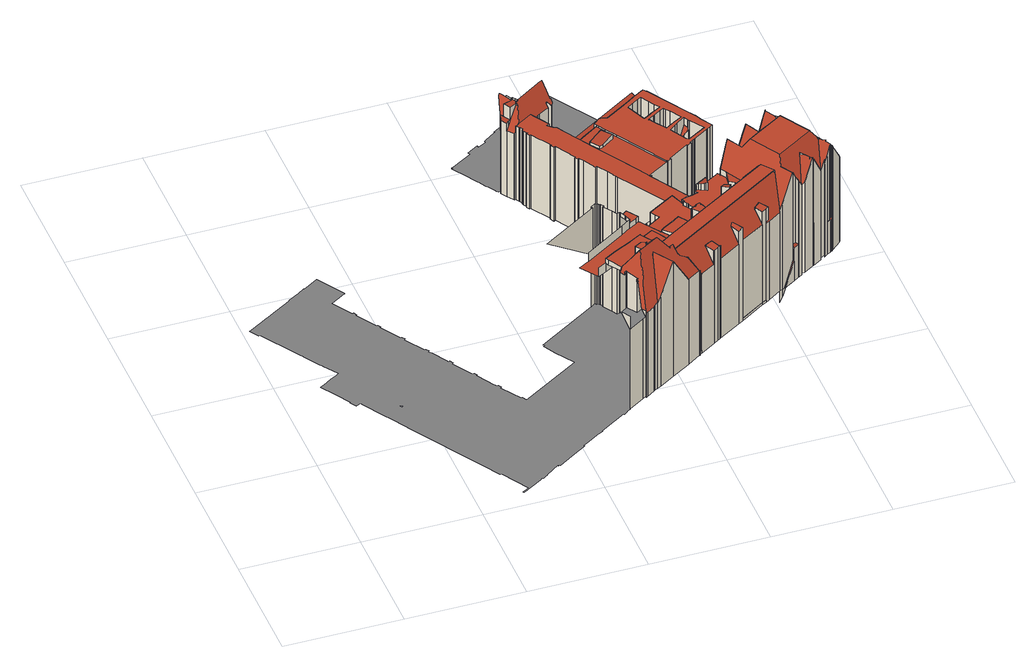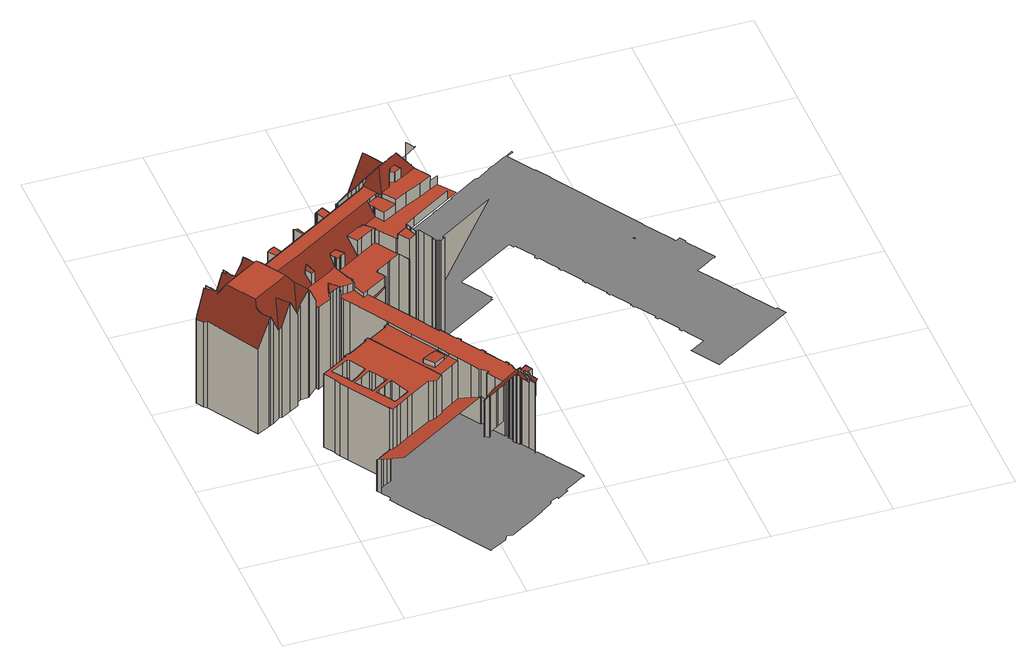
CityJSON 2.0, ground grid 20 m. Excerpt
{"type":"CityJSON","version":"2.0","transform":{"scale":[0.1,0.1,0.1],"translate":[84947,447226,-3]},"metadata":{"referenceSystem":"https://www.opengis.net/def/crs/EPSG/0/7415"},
"CityObjects":{
"building1":{"type":"Building","attributes":{"dak_type":"slanted","data_area":2468.48,"data_coverage":0.927,"geconstateerd":false,"gid":15713024,"h_dak_50p":19.46,"h_dak_70p":20.18,"h_dak_max":30.73,"h_dak_min":1.21,"h_maaiveld":-0.075,"kas_warenhuis":false,"lod11_replace":false,"ondergronds_type":"above ground","oorspronkelijkbouwjaar":1911,"pw_actueel":"yes","pw_bron":"ahn3","reconstructie_methode":"tudelft3d-geoflow","reconstruction_skipped":false,"rmse_lod12":5.55,"rmse_lod13":3,"rmse_lod22":0.747,"rn":1,"status":"Pand in gebruik","t_run":16947.8,"val3dity_codes_lod12":"[]","val3dity_codes_lod13":"[104]","val3dity_codes_lod22":"[104]"},"children":["building1-1"]},
"building1-1":{"type":"BuildingPart","attributes":{"+noise-buildingHabitants":4,"+noise-buildingAppartments":4},"parents":["building1"],"geometry":[{"type":"MultiSurface","lod":"2.2","boundaries":[[[0,1,2,3]],[[4,5,1,0]],[[5,6,7,8]],[[9,10,11,12]],[[8,7,13,14]],[[15,9,16,17]],[[14,18,19]],[[18,14,13,20,21]],[[21,20,22,23]],[[23,22,24,25]],[[17,16,26,27]],[[28,29,30]],[[31,32,33]],[[27,26,29,28]],[[34,35,10,9,15]],[[25,24,36,37]],[[38,39,40,41]],[[39,38,42]],[[41,40,43]],[[39,42,19,18,44,45,46,47,48,49,50,51,52,27,28,30,31,33,53,54,43,40]],[[37,36,55,56]],[[56,55,57,58]],[[59,60,61]],[[58,57,62,63]],[[63,62,64,65]],[[66,67,68,69]],[[70,71,35,34]],[[72,73,74]],[[75,76,77,78,79,70,34,15,17,27,80,73,81,82]],[[83,84,85]],[[86,81,73,72]],[[84,83,87]],[[88,89,90,91,92,58,63,65,93]],[[65,64,94,93]],[[95,96,97,86,72,74,98,99]],[[97,82,81,86]],[[100,101,102,103,104,105,106,107,108,109,110,111,112,113,114,115,116,117,118,119,120,121,122,123,124,125,126,127,128,129,130,131,132,133,134,135,136,137,136,138,94,64,62,57,55,36,24,22,20,13,7,6,139,140,141,142,143,144,145,146,147,148,149,150,151,152,153,154,155,156,157,158,159,160,161,162,163,164,165,166,167,168,169,170,171,172,173,174,175,176,177,178,179,180,181,182,183,184,185,186,187,188,189,190,191,192,193,194,195,196,197,198,199,200,201,202,203,204,205,206,207,208,209,210,211,212,213,214,215,216,217,218,219,220,221,222,223,224,225,226,227,228,229,230,231,232,233,234,235,236,237,238,239,240,241,242,243,244,245,246,247,248,249,250,251,252,253,254,255,256,257,258,259,260,261,262,263,264,265,266,267,268,269,270,271,272,273,274,275,276,277,278,279,280,281,282,283,284,285,286,287,288,289,290,291,292,293,294,295,296,297,298,299,300,301,302,303,304,305,306,307,308,309,310,311,312,313,314,315,316,317,318,319,320,321,322,323,324,325,326,327,328,329,330,331,332,333,334,335,336,337,338,339,340,341,342,343,344,345,346,347,348,349,350,351,352,353,354,355,356,357,358,359,360,361,362,363,364,365,366,367,368,369,370,371,372,373,374,375,376,377,378,379,380,381,382,383,384,385,386,387,388,389,390,391,392,393,394,395,396,397,398,399,400,401,402,403,404,405,406,407,408,409,410,411,412,413,414,415,416,417,418,419,420,421,422,423,424,425,426,427,428,429,430,431,432,433,434,435,436,437,438,439,440,441,442,443,444,445,446,447,448,449,450,451,452,453,454,455,456],[457,458,459,460,461]],[[462,98,74,73,80,27,52,51,463,85,84,87,464,465,466,467,468,469,470,471,472,473,77,76,474,475]],[[90,476,91]],[[462,99,98]],[[476,90,477]],[[99,462,475,95]],[[96,474,75,82,97]],[[468,467,466,465,464,87,83,85,463,51,50,49,48,47,46,45,44,18,21,23,25,37,56,58,92,91,476,477,478,479,480,481,482,481,483,484,485,486,487,488,489,490,469]],[[95,475,474,96]],[[75,474,76]],[[491,492,60,59]],[[79,493,494,71,70]],[[495,281,280,492,491]],[[88,93,480,479,478,477,90,89]],[[496,282,281,495]],[[497,283,282,496]],[[498,284,283,497]],[[78,499,493,79]],[[500,285,284,498]],[[501,502,503,504,505,506,507,68,67,508,11,10,35,71,494,509,510,511,512,513,514,515,516]],[[517,287,286,518]],[[518,286,285,500]],[[519,288,287,517]],[[77,520,499,78]],[[69,68,507,521]],[[93,94,138,480]],[[470,469,490,489,522,523,524,525,526,77,473,472,471]],[[527,289,288,519]],[[526,528,520,77]],[[525,529,528,526]],[[524,530,529,525]],[[531,290,289,527]],[[532,533,530,524]],[[534,509,494,493]],[[535,536,291,290,531]],[[537,538,536,535]],[[539,540,533,532]],[[541,542,538,537]],[[521,507,506,543,544]],[[544,543,542,541]],[[488,522,489]],[[487,545,546,522,488]],[[528,529,530,533,540,547,548,549,550,551,552,534,493,499,520]],[[538,542,543,553,554,555,536]],[[556,547,540,539]],[[543,506,505,553]],[[522,546,557,558]],[[555,559,292,291,536]],[[486,560,545,487]],[[485,561,560,486]],[[552,510,509,534]],[[562,293,292,559]],[[551,563,510,552]],[[550,564,563,551]],[[565,548,547,556]],[[553,505,504,554]],[[566,294,293,562]],[[564,550,549]],[[554,504,567,559,555]],[[484,568,561,485]],[[548,565,549]],[[503,569,567,504]],[[502,570,569,503]],[[480,138,136,481]],[[571,572,343,342,573]],[[573,342,341,574,575]],[[501,576,570,502]],[[483,577,568,484]],[[575,574,578,579]],[[574,341,340,580]],[[581,582,572,571]],[[583,581,571,573,575,579,584]],[[582,581,585]],[[580,340,339,586]],[[587,295,294,566]],[[585,581,583,588]],[[579,578,584]],[[586,339,338,589]],[[516,590,576,501]],[[591,588,592]],[[515,593,590,516]],[[514,594,593,515]],[[592,588,583,584,595]],[[596,589,338,337,597]],[[481,598,599,577,483]],[[600,601,589,596]],[[602,330,329,603]],[[598,136,135,604]],[[481,136,137,482]],[[597,337,336,605]],[[606,602,603,607]],[[482,137,136,598,481]],[[608,334,333,609]],[[610,611,591,592]],[[594,514,513]],[[586,589,601,612,613,614,584,578,574,580]],[[607,603,329,328,615]],[[609,333,332,616]],[[617,331,330,602,606]],[[618,335,334,608]],[[605,336,335,618]],[[577,599,619,620]],[[616,332,331,617]],[[601,600,612]],[[604,621,619,599,598]],[[615,328,327,622]],[[623,624,625,626]],[[604,135,134,621]],[[627,628,629,585,588,591,611,630,631,632,633,634,635,636]],[[626,625,637,638]],[[620,619,621,639]],[[611,610,630]],[[595,584,614,640]],[[641,296,295,587]],[[622,327,326,642]],[[630,610,592,595,640,643,644,645,646]],[[647,632,631,648]],[[648,631,630,649]],[[638,637,650,651]],[[649,630,646,652]],[[653,325,324,654]],[[642,326,325,653]],[[655,640,614,613]],[[656,643,640,655]],[[652,646,645,657]],[[654,324,323,658]],[[659,644,643,656]],[[657,645,644,659]],[[651,650,660]],[[661,662,624,623]],[[639,621,134,133,663]],[[658,323,322,664]],[[665,297,296,641]],[[666,661,623,626,638,651,660,667,668,669]],[[670,321,320,671]],[[664,322,321,670]],[[671,320,319,672]],[[672,319,318,673]],[[558,557,674,675]],[[676,677,678]],[[679,301,300,680]],[[678,677,681,682]],[[683,684,685]],[[686,680,300,299,687]],[[673,318,317,688]],[[666,689,662,661]],[[690,302,301,679]],[[690,679,680,691]],[[692,693,691,680,686]],[[682,681,663,694]],[[695,696,697,684,683]],[[698,690,691,693]],[[699,700,701,676]],[[702,298,297,665]],[[687,299,298,702]],[[703,704,705,706]],[[688,317,316,707]],[[694,663,133,132,708]],[[684,697,709,710]],[[706,705,711,712]],[[712,711,696,695]],[[713,714,715,716,717,718,719,692,686,687,702,665,641,587,566,562,559,567,569,570,576,590,593,594,625,624,662,689,720,721,722,723,724,725,726,727,728]],[[729,730,704,703]],[[731,732,733,699,676,678,682,694,708,734,735]],[[707,316,315,736]],[[669,737,689,666]],[[733,738,700,699]],[[729,703,706,712,695,683,685,612,600,596,597,605,618,608,609,616,617,606,607,615,622,642,653,654,658,664,670,671,672,673,688,707,736,739,740,741,742,743,744,745,746,747,748,749,750,751,752,753,754,755,756,757,758,759,760]],[[760,761,730,729]],[[737,669,668]],[[708,132,131,734]],[[736,315,314,739]],[[710,709,762,763]],[[732,764,738,733]],[[759,765,761,760]],[[731,766,764,732]],[[767,313,312,768]],[[739,314,313,767,740]],[[734,131,130,769,735]],[[735,769,766,731]],[[768,312,311,770]],[[771,310,309,772]],[[770,311,310,771]],[[773,303,302,690,698]],[[772,309,308,774]],[[758,775,776,765,759]],[[777,767,768,770,771,772,774,778,779,780,781,773,698,693]],[[655,613,612,685,684,710,763,782,783,784,785,786,787,788,789,790,791,792,793,794,795,796,797,659,656]],[[757,798,775,758]],[[774,308,307,778]],[[719,741,777,693,692]],[[763,762,799,782]],[[740,767,777,741]],[[779,306,305,780]],[[778,307,306,779]],[[800,801,776,775]],[[756,802,798,757]],[[780,305,304,781]],[[803,804,805,806,807,808,565,556,539,532,524,523,522,558,675,809,810]],[[811,812,813,814]],[[814,813,815,816]],[[781,304,303,773]],[[782,799,817,783]],[[783,817,818,784]],[[819,720,820,821]],[[769,130,129,822]],[[755,823,802,756]],[[821,820,824,825]],[[826,721,720,819]],[[785,827,828,786]],[[816,815,829,830]],[[825,824,831,832]],[[674,557,546,545,560,561,568,577,620,639,663,681,677,676,701,700,738,764,766,769,822,833,834,835,836,837,838,839,840,841,842,843,844,845,846,847,848,849,850]],[[786,828,851,787]],[[852,722,721,826]],[[787,851,853,788]],[[718,742,741,719]],[[832,831,854,855]],[[856,723,722,852]],[[811,814,816,830,857,858]],[[832,855,859,860,861,862,863,864,856,852,826,819,821,825]],[[858,865,812,811]],[[565,808,807,866,867,868,869,870,871,872,873,874,875,876,877,878,879,880,881,882,854,831,824,820,720,689,737,668,667,660,650,637,625,594,513,512,511,510,563,564,549]],[[754,883,823,755]],[[855,854,882,859]],[[717,743,742,718]],[[884,715,714,885]],[[886,716,715,884]],[[887,888,801,800]],[[864,889,724,723,856]],[[890,717,716,886]],[[885,714,713,891]],[[891,713,728,892]],[[893,744,743,717,890]],[[892,728,727,894]],[[862,895,896,863]],[[894,727,726,897]],[[861,880,895,862]],[[859,882,881,860]],[[863,896,889,864]],[[898,725,724,889]],[[897,726,725,898]],[[860,881,880,861]],[[830,829,899,857]],[[753,900,883,754]],[[427,900,753]],[[800,775,798,802,823,883,900,901,902,903,904,905,906,907,887],[813,812,865,899,829,815]],[[675,674,850,809]],[[833,908,834]],[[909,745,744,893]],[[908,833,822,910]],[[900,427,426,901]],[[834,908,910,911,912,835]],[[901,426,425,902]],[[910,822,129,128,913,911]],[[857,899,865,858]],[[752,428,427,753]],[[914,915,888,887,916]],[[912,836,835]],[[916,887,907,917]],[[918,746,745,909]],[[911,913,919,836,912]],[[917,907,906,920]],[[921,922,915,914]],[[920,906,905,923]],[[924,747,746,918]],[[751,429,428,752]],[[750,430,429,751]],[[749,431,430,750]],[[748,432,431,749]],[[432,748,925]],[[925,748,747,924]],[[926,927,922,921]],[[928,433,432,925]],[[902,425,424,903]],[[929,930,931,932,928,925,924,918,909,893,890,886,884,885,891,892,894,897,898,889,896,895,880,879,878,877,874,873,872,933,934,935,936,937,938,939,940,941,942,943]],[[944,928,932,945]],[[946,434,433,928,944]],[[947,948,927,926]],[[945,932,931,949]],[[923,905,904,950]],[[949,931,930,951]],[[836,919,952,837]],[[913,128,127,953]],[[951,930,929,954]],[[955,435,434,946]],[[956,957,958,959,960,955,946,944,945,949,951,954]],[[954,929,943,956]],[[956,943,942,957]],[[957,942,941,958]],[[958,941,940,959]],[[950,904,903,961]],[[961,903,424,423,962]],[[960,939,436,435,955]],[[963,952,919,913,953,964]],[[965,877,876,966]],[[959,940,939,960]],[[967,874,877,965]],[[962,423,422,968]],[[967,965,966,969]],[[968,422,421,970]],[[966,876,875,969]],[[971,972,948,947]],[[969,875,874,967]],[[973,839,838,974]],[[974,838,837,975]],[[809,850,849,810]],[[976,840,839,973]],[[938,437,436,939]],[[975,837,952,963,843,977]],[[953,127,126,964]],[[978,976,973,974,975,977,979]],[[978,841,840,976]],[[843,963,964,844]],[[844,964,126,125,845]],[[977,843,842,979]],[[730,761,765,776,801,888,915,922,927,948,972,980,981,982,983,984,985,986,987,988,989,990,991,992,993,994,995,996,997,998,999,1000,1001,1002,1003,1004]],[[979,842,841,978]],[[970,421,420,1005]],[[1006,933,872,1007]],[[1008,1009,1010,1011]],[[937,438,437,938]],[[1012,934,933,1006]],[[936,439,438,937]],[[1013,1014,1009,1008]],[[935,440,439,936]],[[1015,980,972,971]],[[1011,1010,1016,1017]],[[1018,935,934,1012]],[[1019,1020,1014,1013]],[[1007,872,871,1021]],[[1022,1023,1024,1025]],[[1026,1027,1012,1006,1007,1021,1028,1029]],[[1030,1031,1023,1022]],[[1032,981,980,1015]],[[1021,871,870,1028]],[[1033,441,440,935,1018]],[[1034,1035,1031,1030]],[[1028,870,1029]],[[1036,1037,1020,1019]],[[1025,1024,1038,1039]],[[845,125,124,846]],[[1040,1041,1042,1043,1044,1045,1046,1047,1048,1049,1050,1051,1052,1053,1054,1055,1032,1015,971,947,926,921,914,916,917,920,923,950,961,962,968,970,1005,1056,1057,1058,1059],[1060,1061,1062,1063,1064,1065,1036,1019,1013,1008,1011,1017,1066],[1067,1068,1069,1034,1030,1022,1025,1039,1070,1071,1072,1073,1074,1075],[1076,1077,1078,1079,1080,1081,1082,1083,1084,1085,1086,1087]],[[1069,1088,1035,1034]],[[1017,1016,1089,1066]],[[868,1090,869]],[[1068,1091,1088,1069]],[[1055,982,981,1032]],[[1005,420,419,1056]],[[1039,1038,1092,1070]],[[1010,1009,1014,1020,1037,1093,1094,1095,1096,1097,1098,1089,1016]],[[1065,1093,1037,1036]],[[1056,419,418,1057]],[[1078,1099,1100,1079]],[[1101,442,441,1033]],[[1079,1100,1102,1080]],[[1066,1089,1098,1060]],[[1103,1104,1105,1106,1107,1092,1038,1024,1023,1031,1035,1088,1091,1108]],[[1109,442,1101]],[[1057,418,417,1058]],[[1090,868,867,1110]],[[1054,983,982,1055]],[[1064,1094,1093,1065]],[[1067,1108,1091,1068]],[[1070,1092,1107,1071]],[[846,124,1111,1112,847]],[[1058,417,416,1059]],[[1077,1113,1099,1078]],[[123,1114,1111,124]],[[847,1112,1115,1116]],[[1053,984,983,1054]],[[1060,1098,1097,1061]],[[122,1117,1114,123]],[[1059,416,415,1040]],[[1118,443,442,1109]],[[1080,1102,1119,1120,1081]],[[1121,1122,1123,1101,1033,1018,1012,1027,1026,1029,870,869,1090,1110,866,1124,806,805,1125,848,847,1116,1126,1127,1128,1129,1130,1131]],[[1076,1132,1113,1077]],[[1117,122,1133]],[[1061,1097,1096,1062]],[[1120,1119,1134,1135]],[[1110,867,866]],[[1063,1095,1094,1064]],[[1040,415,414,1041]],[[1136,1137,1138,1118,1109,1101,1123]],[[807,1124,866]],[[1071,1107,1106,1072]],[[1062,1096,1095,1063]],[[1112,1111,1114,1117,1133,1139,1140,1115]],[[1052,985,984,1053]],[[1124,807,806]],[[1119,1102,1100,1099,1113,1132,1141,1142,1143,1144,1134]],[[1135,1134,1144,1145]],[[1072,1106,1105,1073]],[[810,849,848,803]],[[986,985,1052]],[[1138,444,443,1118]],[[1075,1103,1108,1067]],[[1073,1105,1104,1074]],[[1051,987,986,1052]],[[1081,1120,1146,1082]],[[803,848,1125,804]],[[804,1125,805]],[[1050,988,987,1051]],[[988,405,404,989]],[[1147,445,444,1138]],[[1148,1146,1120,1135,1145,1149,1150]],[[1116,1115,1140,1151,1126]],[[1074,1104,1103,1075]],[[989,404,403,990]],[[1152,446,445,1147]],[[1041,414,413,1042]],[[1145,1144,1143,1149]],[[1087,1141,1132,1076]],[[121,1139,1133]],[[1082,1146,1148,1083]],[[1049,406,405,988,1050]],[[1084,1150,1149,1085]],[[1085,1149,1143,1142,1086]],[[1083,1148,1150,1084]],[[990,403,402,991]],[[1151,1140,1139,1153]],[[1154,447,446,1152]],[[1086,1142,1141,1087]],[[1152,1147,1155,1156,1157,1154]],[[1126,1151,1158,1159]],[[1153,1139,121,120,1160]],[[1161,1158,1151,1153,1160]],[[1042,413,412,1043]],[[991,402,401,992]],[[1127,1126,1159,1162,1163,1164,1165,1166,1128]],[[1159,1158,1161,1162]],[[1048,407,406,1049]],[[1043,412,411,1044]],[[1160,120,119,1161]],[[1167,1168,1169,1156,1155,1147,1138,1137,1136,1123,1122,1121,1170,1171,1172,1173,1174,1175,1176]],[[1162,1161,119,118,1163]],[[992,401,993]],[[1047,408,407,1048]],[[1046,409,408,1047]],[[993,401,400,994]],[[1163,118,117,1164]],[[1044,411,410,1045]],[[1045,410,409,1046]],[[995,399,398,996]],[[994,400,399,995]],[[1177,448,447,1154]],[[1164,117,116,1165]],[[1165,116,115,1178]],[[1156,1169,1168,1179,1177,1154,1157]],[[1180,1181,1182,1183,1174,1173,1172,1171,1170,1121,1131,1130,1129,1184,1185,1186]],[[1179,449,448,1177]],[[1168,450,449,1179]],[[1187,451,450,1168]],[[1188,1189,1190,1165,1178,1191]],[[1178,115,114,1192,1191]],[[1190,1193,1194]],[[1193,1190,1189]],[[1186,1185,1184,1129,1128,1166,1165,1190,1194,1195,1196,1197,1198,1181,1180]],[[1199,452,451,1187]],[[1188,1200,1201,1202]],[[1191,1192,1200,1188]],[[1201,1200,1192,1203]],[[1202,1201,1203,1204]],[[1192,114,113,1203]],[[1205,1206,1207,1199,1187,1168,1167,1176]],[[1193,1189,1188,1202,1204,1208,1209,1195,1194]],[[1207,453,452,1199]],[[1204,1203,113,112,1208]],[[1206,454,453,1207]],[[1210,455,454,1206]],[[1176,1211,1205]],[[1211,1176,1175]],[[1208,112,111,1209]],[[1209,111,1195]],[[1212,456,455,1210]],[[1209,111,110,1213]],[[1213,110,109,1214]],[[1214,109,108,1215,1216]],[[1217,1218,1219,1220,1197,1196,1195,1209,1213,1214,1216,1221]],[[1206,1205,1211,1175,1174,1183,1182,1181,1198,1222,1220,1223,1224,1225,1226,1227,1228,1229,1230,1212,1210]],[[1197,1222,1198]],[[1222,1197,1220]],[[1216,1215,1231,1221]],[[1215,108,107,1232]],[[1219,1223,1220]],[[1218,1233,1234,1223,1219]],[[1217,1235,1233,1218]],[[1235,1231,1215,1232,1236,1237,1238,1234,1233]],[[1221,1231,1235,1217]],[[1232,107,106,1236]],[[1223,1234,1238,1224]],[[1236,106,105,1237]],[[1224,1238,1237,1225]],[[1225,1237,105,104,1226]],[[1230,100,456,1212]],[[1226,104,103,1227]],[[1229,101,100,1230]],[[1228,102,101,1229]],[[1227,103,102,1228]]],"semantics":{"surfaces":[{"type":"WallSurface","on_footprint_edge":false},{"type":"WallSurface","on_footprint_edge":true},{"type":"RoofSurface"},{"type":"GroundSurface"}],"values":[0,0,1,0,1,0,0,1,1,1,0,0,0,0,0,1,0,0,0,2,1,1,0,1,1,0,0,0,2,0,0,0,2,1,2,0,3,2,0,0,0,0,0,2,0,0,0,0,1,2,1,1,1,0,1,2,1,1,1,0,0,1,2,1,0,0,0,1,0,0,1,0,0,0,0,0,0,0,2,2,0,0,0,1,0,0,0,1,0,0,0,0,1,0,0,0,0,0,0,1,1,1,0,0,0,1,0,2,0,1,1,0,0,1,0,0,0,0,0,1,0,0,1,1,1,1,0,1,1,0,0,2,1,1,1,1,1,0,1,0,2,1,0,1,2,0,0,0,0,1,1,2,0,0,0,0,1,1,0,0,0,1,0,0,0,0,1,1,1,2,1,1,1,1,0,0,1,0,0,1,1,0,1,2,0,0,0,0,0,1,1,0,1,1,0,0,0,2,0,2,1,0,0,2,0,0,1,1,0,0,0,0,1,1,1,0,1,1,1,1,1,0,2,2,0,1,0,0,0,1,1,0,0,1,2,0,0,1,0,0,0,1,0,0,0,0,0,0,2,0,0,0,0,0,0,2,2,0,2,0,0,0,0,0,0,0,0,0,0,0,0,0,0,0,0,0,0,0,0,0,0,1,2,0,0,0,0,1,2,1,1,0,1,0,0,0,0,0,0,0,0,0,1,1,1,1,1,0,0,1,1,2,0,1,0,0,0,0,0,1,0,1,2,0,0,0,0,0,1,1,2,0,0,0,1,2,1,0,0,0,0,0,0,0,1,0,1,2,0,0,1,0,2,0,1,0,0,1,0,1,0,1,0,0,0,0,0,0,2,0,0,0,1,0,0,0,0,1,2,0,0,0,0,0,1,0,2,0,1,0,1,0,0,2,1,1,0,0,0,0,0,0,1,0,1,0,0,0,1,1,1,0,2,0,1,0,0,0,0,1,2,0,0,0,2,0,0,2,0,0,0,0,1,0,0,0,0,0,0,0,1,1,2,0,0,1,1,1,0,0,1,0,1,0,0,0,1,0,1,0,2,0,1,2,1,1,2,0,1,1,1,2,1,1,1,1,1,1,1,1,1,1,1,1,1,2,2,1,1,1,2,1,0,0,2,1,0,0,2,0,1,2,2,1,1,1,1,0,0,1,1,1,1,1,1,2,2,0,0,0,1,0,0,0,2,0,1,0,1,0,1,1,1,1,1,1]}}]}
},
"vertices":[
[483,156,213],[483,156,211],[481,156,212],[481,156,213],[491,141,213],[491,141,187],[491,141,29],[518,158,29],[518,158,187],[493,259,228],[493,259,211],[479,252,211],[479,252,228],[524,162,29],[524,162,187],[493,259,237],[496,254,228],[496,254,237],[524,162,199],[520,169,199],[525,161,29],[525,161,199],[525,160,29],[525,160,196],[527,161,29],[527,161,196],[510,232,229],[510,232,237],[509,231,235],[509,231,229],[506,229,229],[511,221,229],[511,221,235],[514,222,235],[514,271,237],[514,271,211],[541,170,29],[541,170,196],[524,199,231],[524,199,229],[523,200,229],[523,200,233],[525,198,229],[526,201,233],[525,162,199],[530,189,229],[531,192,233],[532,196,237],[534,206,248],[534,209,251],[537,221,264],[537,225,268],[524,228,253],[525,203,233],[526,202,233],[542,171,29],[542,171,197],[548,175,29],[548,175,198],[520,394,227],[520,394,134],[424,334,228],[548,174,29],[548,174,197],[554,177,29],[554,177,207],[477,292,228],[477,292,211],[547,336,211],[547,336,228],[542,285,237],[542,285,211],[538,249,257],[538,249,237],[545,238,257],[558,253,237],[562,264,237],[578,273,237],[563,296,237],[563,297,237],[532,245,237],[549,255,237],[550,255,237],[549,232,267],[549,232,268],[548,231,268],[549,255,257],[552,234,268],[577,200,257],[569,213,257],[560,227,256],[558,225,252],[550,183,206],[581,194,257],[581,194,29],[556,251,257],[558,253,257],[550,255,257],[553,243,257],[555,247,257],[921,437,29],[926,433,29],[934,420,29],[932,418,29],[917,404,29],[915,402,29],[913,401,29],[912,400,29],[905,396,29],[899,392,29],[901,396,29],[892,391,29],[891,387,29],[876,378,29],[874,377,29],[857,366,29],[852,367,29],[851,362,29],[846,359,29],[844,359,29],[844,358,29],[835,352,29],[811,337,29],[811,338,29],[806,336,29],[783,321,29],[777,317,29],[769,313,29],[727,286,29],[719,282,29],[681,258,29],[679,257,29],[675,254,29],[667,249,29],[641,233,29],[636,230,29],[636,229,29],[637,229,29],[613,214,29],[491,140,29],[489,140,29],[485,137,29],[485,136,29],[479,132,29],[478,133,29],[433,105,29],[433,104,29],[427,100,29],[426,101,29],[400,84,29],[398,83,29],[397,83,29],[393,81,29],[394,81,29],[395,80,29],[393,79,29],[393,78,29],[369,63,29],[344,47,29],[343,48,29],[341,47,29],[342,50,29],[317,32,29],[315,31,29],[316,31,29],[314,30,29],[311,28,29],[310,27,29],[309,27,29],[308,26,29],[307,27,29],[303,24,29],[285,13,29],[281,11,29],[276,8,29],[269,3,29],[268,5,29],[279,12,29],[252,56,29],[250,59,29],[249,58,29],[246,63,29],[235,80,29],[232,86,29],[229,91,29],[158,206,29],[139,237,29],[136,242,29],[128,254,29],[106,290,29],[105,293,29],[104,294,29],[97,290,29],[96,290,29],[91,298,29],[90,300,29],[91,301,29],[75,327,29],[60,351,29],[62,353,29],[67,355,29],[82,365,29],[94,372,29],[97,374,29],[81,399,29],[80,400,29],[77,404,29],[60,431,29],[60,432,29],[56,437,29],[52,444,29],[51,446,29],[16,501,29],[14,503,29],[12,502,29],[3,517,29],[29,533,29],[36,538,29],[42,541,29],[57,550,29],[84,567,29],[87,569,29],[105,580,29],[116,587,29],[116,586,29],[122,589,29],[142,602,29],[143,602,29],[171,557,29],[172,555,29],[171,555,29],[156,546,29],[147,540,29],[145,539,29],[146,538,29],[162,513,29],[167,504,29],[169,506,29],[172,500,29],[170,499,29],[192,464,29],[194,465,29],[197,460,29],[195,459,29],[217,424,29],[219,425,29],[222,419,29],[220,418,29],[242,384,29],[244,385,29],[247,379,29],[245,378,29],[249,373,29],[265,347,29],[267,343,29],[269,345,29],[272,339,29],[270,338,29],[290,306,29],[292,303,29],[294,304,29],[297,299,29],[295,298,29],[307,279,29],[313,269,29],[317,263,29],[319,264,29],[322,259,29],[322,258,29],[320,257,29],[342,223,29],[344,224,29],[349,216,29],[449,278,29],[449,279,29],[429,310,29],[423,321,29],[417,330,29],[420,332,29],[418,334,29],[519,397,29],[527,403,29],[529,400,29],[531,401,29],[533,398,29],[534,398,29],[538,393,29],[536,392,29],[545,377,29],[551,367,29],[555,369,29],[556,368,29],[569,377,29],[570,378,29],[581,360,29],[600,372,29],[603,374,29],[625,388,29],[628,390,29],[623,397,29],[618,405,29],[617,407,29],[620,409,29],[653,430,29],[638,455,29],[636,454,29],[632,460,29],[634,461,29],[613,495,29],[611,494,29],[607,500,29],[609,501,29],[601,513,29],[603,514,29],[601,517,29],[593,531,29],[582,549,29],[580,547,29],[567,569,29],[562,576,29],[561,575,29],[557,580,29],[559,582,29],[538,616,29],[536,614,29],[532,621,29],[534,622,29],[512,656,29],[510,655,29],[507,660,29],[507,661,29],[509,662,29],[507,664,29],[505,667,29],[504,672,29],[505,673,29],[502,678,29],[501,679,29],[498,684,29],[496,683,29],[495,685,29],[487,696,29],[481,706,29],[483,711,29],[479,710,29],[477,713,29],[473,719,29],[469,726,29],[469,727,29],[468,727,29],[468,729,29],[467,729,29],[466,730,29],[458,744,29],[457,745,29],[456,746,29],[455,748,29],[443,767,29],[433,783,29],[430,788,29],[432,788,29],[431,790,29],[434,791,29],[452,802,29],[469,812,29],[467,816,29],[486,828,29],[486,824,29],[501,831,29],[500,834,29],[503,836,29],[504,837,29],[521,849,29],[523,850,29],[522,851,29],[541,863,29],[543,865,29],[561,875,29],[562,874,29],[563,876,29],[566,879,29],[582,889,29],[584,888,29],[587,888,29],[592,887,29],[598,897,29],[604,900,29],[626,912,29],[627,913,29],[694,805,29],[695,806,29],[696,804,29],[720,765,29],[732,746,29],[733,744,29],[731,743,29],[730,739,29],[738,727,29],[739,724,29],[743,718,29],[744,717,29],[739,715,29],[730,709,29],[723,705,29],[716,701,29],[717,699,29],[760,630,29],[768,617,29],[773,607,29],[772,608,29],[785,587,29],[779,583,29],[774,580,29],[772,579,29],[748,564,29],[746,563,29],[742,560,29],[738,558,29],[739,556,29],[732,552,29],[731,554,29],[696,532,29],[697,530,29],[691,526,29],[690,528,29],[655,507,29],[656,505,29],[650,501,29],[688,438,29],[695,428,29],[695,427,29],[697,423,29],[698,423,29],[701,425,29],[707,429,29],[714,433,29],[720,437,29],[744,451,29],[745,452,29],[747,449,29],[748,447,29],[763,463,29],[766,465,29],[780,467,29],[787,471,29],[788,472,29],[789,479,29],[804,488,29],[821,498,29],[825,497,29],[827,497,29],[827,499,29],[838,507,29],[844,511,29],[844,510,29],[847,512,29],[869,524,29],[163,265,29],[163,266,29],[162,267,29],[160,268,29],[162,264,29],[555,247,253],[539,226,268],[555,236,268],[558,238,268],[560,239,268],[561,239,268],[565,242,268],[572,246,268],[574,253,260],[574,254,259],[576,263,248],[577,269,242],[558,253,247],[556,251,249],[560,227,253],[562,228,253],[577,224,237],[609,215,201],[613,214,197],[636,229,197],[637,229,197],[634,230,200],[620,238,222],[614,238,225],[607,237,229],[603,238,234],[598,246,247],[591,241,247],[590,241,248],[519,397,227],[519,397,133],[563,297,228],[563,297,211],[527,403,227],[529,400,227],[531,401,227],[533,398,227],[563,296,228],[534,398,227],[602,329,211],[584,356,211],[582,357,211],[582,358,211],[576,354,211],[564,347,211],[563,347,211],[459,281,211],[587,310,211],[596,295,211],[598,296,211],[609,302,211],[617,308,211],[607,323,211],[606,322,211],[606,323,211],[536,392,227],[538,393,227],[545,377,228],[578,273,228],[563,347,228],[598,246,234],[597,246,234],[583,268,234],[581,271,234],[579,274,234],[551,367,228],[579,274,228],[581,271,228],[583,268,228],[555,369,228],[586,270,234],[586,270,228],[587,310,229],[556,368,228],[556,368,221],[560,359,228],[560,359,221],[587,270,234],[587,270,228],[561,356,228],[561,356,221],[564,347,221],[564,347,228],[603,238,220],[598,246,233],[599,278,228],[604,281,228],[602,284,228],[598,291,229],[597,293,229],[596,295,229],[576,354,221],[582,358,221],[569,377,221],[599,278,234],[604,250,233],[604,250,234],[569,377,183],[607,237,215],[614,238,211],[570,378,183],[597,293,214],[598,291,216],[604,281,234],[581,360,183],[582,358,183],[620,238,208],[582,357,183],[584,356,183],[483,711,174],[483,711,145],[481,706,174],[487,696,159],[487,696,174],[602,329,184],[634,230,188],[490,698,164],[490,698,175],[495,685,160],[485,719,174],[485,719,149],[488,713,174],[495,701,175],[485,719,175],[496,683,160],[600,372,183],[488,713,175],[498,684,164],[606,323,184],[488,713,176],[488,713,199],[606,322,184],[607,323,184],[495,701,199],[498,684,175],[501,679,175],[636,229,36],[634,230,36],[500,685,175],[500,685,168],[507,661,38],[507,660,39],[636,230,36],[502,678,175],[507,661,175],[507,660,175],[504,672,175],[505,667,175],[494,715,199],[494,715,185],[504,688,175],[508,705,196],[506,708,197],[510,655,175],[507,664,175],[509,662,175],[505,673,175],[640,234,35],[640,234,188],[641,233,35],[512,656,175],[613,327,214],[613,327,184],[608,323,184],[608,323,214],[486,725,182],[485,720,176],[485,719,176],[502,718,199],[502,719,199],[497,727,200],[491,738,200],[490,739,200],[490,739,199],[489,737,197],[622,310,211],[622,310,214],[641,233,186],[506,708,198],[603,374,183],[534,622,175],[508,709,198],[510,710,198],[507,715,199],[504,719,199],[497,727,203],[502,719,203],[502,718,203],[628,314,211],[628,314,214],[504,719,203],[532,621,175],[536,614,175],[506,708,203],[508,709,203],[507,715,203],[538,616,175],[510,710,203],[630,313,214],[634,339,214],[634,339,184],[667,249,186],[559,582,175],[625,388,183],[643,345,214],[648,324,214],[655,328,214],[653,330,214],[557,580,175],[561,575,175],[562,576,175],[567,569,175],[705,313,233],[705,313,234],[660,267,213],[659,266,212],[659,266,213],[617,407,44],[618,405,44],[666,250,188],[666,250,213],[531,699,175],[531,699,167],[529,703,175],[618,405,183],[623,397,183],[580,547,175],[643,345,184],[620,409,44],[621,407,44],[621,407,183],[621,407,166],[667,249,213],[539,686,175],[539,686,104],[531,699,95],[620,409,164],[665,270,213],[665,270,212],[660,267,212],[628,390,183],[543,669,175],[543,669,114],[544,669,114],[544,669,175],[582,549,175],[675,254,213],[541,705,95],[541,705,167],[548,671,115],[548,671,175],[677,398,183],[675,400,183],[672,404,183],[674,405,183],[672,411,183],[664,433,183],[656,428,183],[670,362,184],[677,366,184],[678,365,184],[681,369,184],[686,371,184],[686,372,184],[686,373,184],[678,395,184],[677,396,184],[553,660,175],[553,660,122],[679,258,213],[678,259,213],[672,273,213],[679,257,213],[681,258,213],[593,531,175],[653,330,211],[672,273,210],[601,517,175],[603,514,175],[656,428,175],[664,433,175],[672,411,175],[674,412,175],[684,414,175],[691,415,175],[701,418,175],[698,423,175],[697,423,175],[695,427,175],[695,428,175],[688,438,175],[650,501,175],[649,504,175],[625,544,175],[597,589,175],[587,606,175],[578,622,175],[564,645,175],[556,659,175],[556,659,120],[545,708,95],[545,708,167],[678,259,189],[564,645,111],[679,258,187],[603,514,49],[601,513,48],[681,258,186],[609,501,64],[607,500,65],[611,494,72],[653,430,156],[613,495,72],[578,622,170],[578,622,95],[656,428,159],[634,461,116],[632,460,116],[636,454,124],[638,455,123],[563,719,166],[561,723,174],[562,725,175],[563,725,175],[570,723,166],[570,724,166],[571,725,167],[572,725,167],[573,727,168],[571,730,175],[569,729,175],[569,730,177],[566,735,188],[561,743,203],[554,739,203],[553,738,203],[587,606,170],[563,719,95],[590,630,170],[590,630,95],[597,589,170],[812,377,234],[812,379,234],[812,380,234],[806,389,234],[797,400,234],[745,368,234],[709,315,234],[810,378,234],[596,612,175],[596,612,170],[592,609,170],[592,609,175],[603,593,170],[603,593,175],[561,723,93],[562,725,92],[670,362,210],[671,360,187],[671,360,210],[719,282,186],[625,544,170],[680,349,208],[680,349,210],[677,366,210],[563,725,92],[570,723,95],[608,595,170],[608,595,175],[681,349,208],[681,349,210],[719,283,187],[712,299,212],[716,304,215],[726,287,187],[769,314,187],[762,328,209],[764,330,210],[768,333,211],[772,337,212],[782,322,187],[776,318,187],[777,317,185],[783,321,185],[806,336,185],[806,337,187],[812,377,231],[810,378,233],[709,315,233],[570,724,95],[678,365,210],[571,725,95],[687,352,209],[687,352,210],[681,369,210],[630,609,179],[616,626,179],[690,354,210],[692,357,210],[688,367,210],[687,366,210],[687,370,210],[686,371,210],[616,626,170],[796,402,230],[795,403,229],[773,411,201],[770,410,201],[767,411,197],[763,408,198],[759,411,191],[749,405,191],[736,396,191],[744,388,209],[739,379,216],[730,393,191],[696,372,191],[694,370,191],[688,367,191],[692,357,207],[690,354,209],[649,504,170],[672,404,191],[675,400,191],[674,405,191],[616,647,170],[616,647,96],[686,371,191],[672,411,190],[677,398,191],[677,396,191],[674,412,190],[678,395,191],[687,366,191],[687,370,191],[686,373,191],[686,372,191],[630,609,170],[650,501,170],[656,505,170],[655,507,170],[690,528,170],[689,529,170],[637,613,170],[625,632,170],[618,644,170],[719,283,211],[684,414,191],[719,282,211],[727,286,215],[726,287,215],[727,286,33],[614,651,173],[614,651,98],[616,647,173],[618,644,173],[691,415,191],[726,287,33],[625,632,173],[626,661,173],[626,661,100],[637,613,173],[701,418,191],[698,423,190],[631,660,173],[631,660,98],[701,425,190],[714,419,191],[712,420,191],[707,422,191],[704,424,191],[751,416,191],[754,437,191],[748,447,191],[747,449,191],[745,452,190],[744,451,190],[720,437,190],[720,432,191],[718,424,191],[718,423,191],[717,417,191],[701,425,201],[704,424,202],[707,429,201],[639,658,173],[639,658,94],[707,422,203],[689,529,173],[712,420,204],[769,314,33],[769,313,33],[714,419,205],[714,433,201],[717,417,206],[718,423,204],[718,424,204],[720,432,202],[720,437,201],[690,528,173],[691,526,173],[776,318,33],[777,317,33],[730,393,214],[739,379,220],[736,396,214],[697,530,173],[744,388,218],[696,532,173],[673,679,173],[673,679,94],[764,330,213],[762,328,213],[769,314,213],[768,333,213],[776,318,213],[772,337,213],[782,322,213],[682,685,94],[683,685,94],[697,695,94],[698,695,94],[704,699,94],[713,704,95],[713,704,94],[717,698,90],[717,699,90],[716,701,92],[723,705,92],[730,709,92],[739,715,92],[739,715,91],[744,717,91],[743,718,92],[739,724,96],[738,727,98],[730,739,106],[728,741,108],[727,743,109],[715,762,122],[701,753,122],[555,662,122],[554,661,122],[731,554,173],[751,416,200],[759,411,200],[684,654,173],[684,654,121],[677,671,121],[677,671,173],[754,437,202],[691,637,173],[691,637,121],[682,685,173],[686,677,121],[686,677,173],[748,447,202],[693,638,173],[693,638,121],[763,408,200],[698,632,173],[698,632,121],[697,632,121],[697,632,173],[768,413,201],[767,416,201],[767,411,201],[769,413,201],[700,628,173],[700,628,121],[683,685,173],[763,463,238],[709,614,173],[709,614,121],[705,645,173],[705,645,121],[706,638,121],[706,638,173],[746,563,173],[748,564,173],[772,579,173],[774,580,173],[779,583,173],[785,587,173],[772,608,173],[773,607,173],[768,617,173],[760,630,173],[717,699,173],[717,698,173],[713,704,173],[704,699,173],[698,695,173],[697,695,173],[732,552,173],[739,556,173],[738,558,173],[742,560,173],[703,687,173],[711,674,173],[717,665,173],[723,656,173],[717,652,173],[706,646,173],[696,683,173],[732,614,173],[716,604,173],[713,608,173],[708,639,173],[720,647,173],[727,651,173],[729,647,173],[734,641,173],[746,622,173],[748,572,173],[740,567,173],[736,569,173],[720,597,173],[729,604,173],[734,608,173],[749,619,173],[753,612,173],[753,611,173],[753,609,173],[755,609,173],[771,585,173],[713,608,121],[696,683,121],[773,411,206],[716,604,121],[708,639,121],[706,646,121],[717,652,121],[723,656,121],[717,665,121],[711,674,121],[703,687,121],[736,569,121],[720,597,121],[766,465,243],[729,604,121],[746,622,121],[734,641,121],[729,647,121],[727,651,121],[720,647,121],[732,614,121],[766,465,242],[795,403,230],[806,336,6],[806,337,7],[740,567,121],[811,338,16],[811,340,18],[811,340,196],[811,337,16],[780,467,217],[734,608,121],[734,608,124],[793,437,257],[784,439,246],[781,439,242],[797,400,231],[812,379,233],[834,355,242],[832,357,242],[821,375,242],[824,387,256],[819,394,257],[815,401,257],[748,572,121],[817,341,29],[734,606,121],[734,606,123],[783,452,226],[787,468,206],[787,471,202],[835,352,69],[834,355,69],[771,585,121],[755,609,121],[753,609,121],[746,610,121],[746,610,145],[749,619,159],[788,472,200],[753,612,158],[753,609,155],[753,611,158],[834,355,99],[789,479,210],[835,352,93],[804,488,245],[789,472,202],[820,464,241],[808,483,244],[839,358,100],[839,358,230],[844,358,93],[844,359,95],[844,359,221],[846,359,217],[851,362,208],[852,367,201],[845,369,210],[831,495,206],[827,497,200],[826,493,205],[799,441,257],[817,452,257],[825,457,257],[832,461,257],[856,476,257],[858,485,246],[857,489,238],[821,498,209],[857,366,208],[825,497,203],[864,412,256],[887,426,256],[887,427,256],[885,430,256],[848,402,256],[853,405,256],[856,407,256],[827,499,203],[871,381,243],[867,389,242],[860,397,238],[874,377,244],[874,377,114],[860,397,243],[861,399,240],[892,391,199],[895,404,216],[899,422,239],[897,424,244],[838,507,229],[871,381,114],[872,382,114],[872,382,241],[876,378,114],[876,378,240],[853,497,242],[844,510,243],[844,511,244],[891,387,206],[892,391,200],[847,512,238],[857,489,245],[869,524,197],[901,396,218],[899,392,213],[905,396,92],[905,396,225],[912,402,242],[907,410,242],[908,411,244],[903,417,242],[911,401,239],[899,422,243],[908,411,240],[914,404,238],[915,402,238],[917,404,233],[932,418,200],[934,420,196],[926,433,196],[921,437,200],[911,401,94],[912,400,92],[907,410,118],[908,411,119],[912,402,95],[913,401,92],[915,402,92],[914,404,96]
]}
